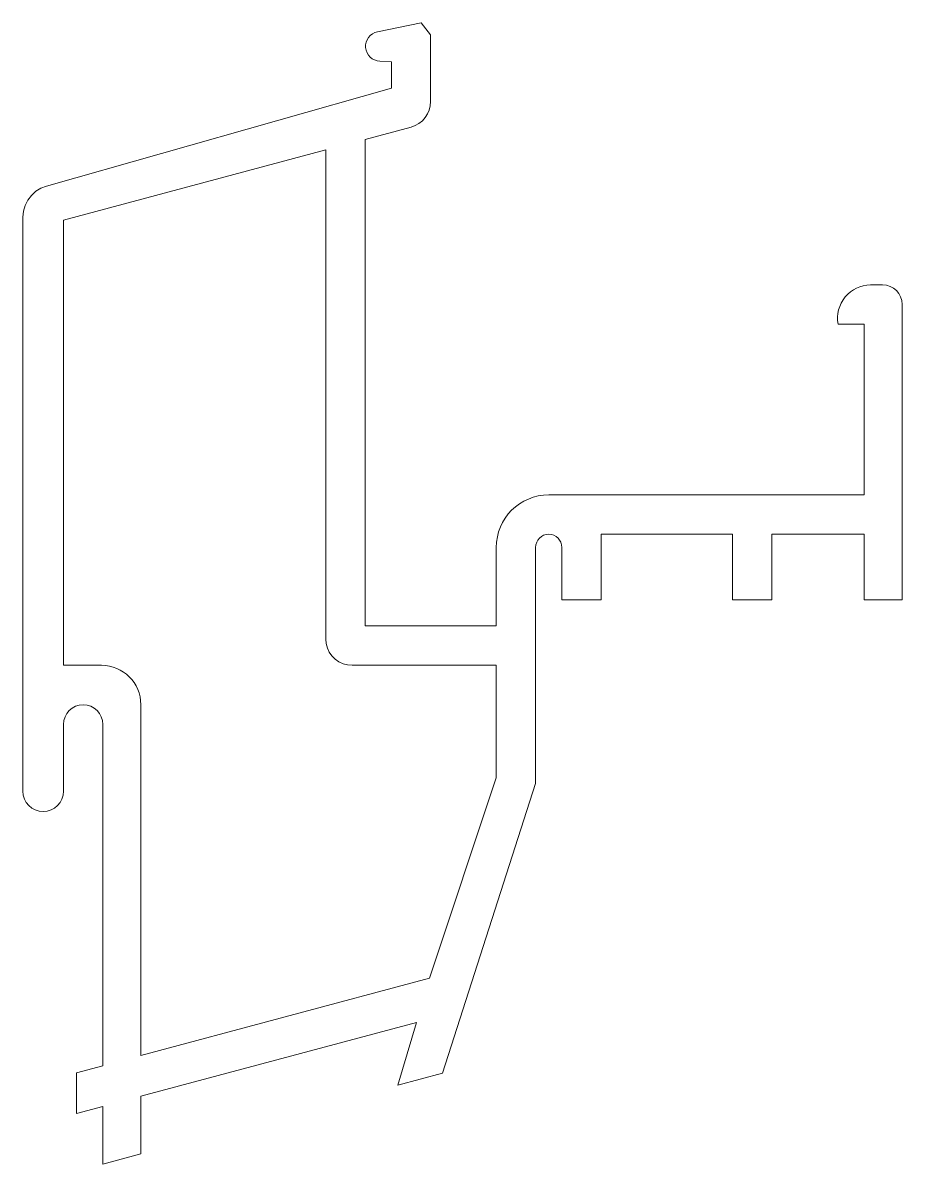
# Model space of a CAD drawing. Header units: metres. Extents: x -19.6 to 14, y -21.5 to 22.
import ezdxf

# ---------------------------------------------------------------- set-up
doc = ezdxf.new("R2010")
doc.units = ezdxf.units.M
doc.layers.add('A-DETL-GENF', color=92, linetype='Continuous', lineweight=18)

# ---------------------------------------------------------------- blocks, each defined once
blk = doc.blocks.new('31 hebo alu prof draaideur - hebo-273850-00_0 Basismaterialen')
at = {"layer": 'A-DETL-GENF'}
for p, q in [((-4.36, 21.987), (-6.033, 21.648)), ((-4.005, 21.532), (-4.36, 21.987)), ((-4.005, 18.987), (-4.005, 21.532)), ((-5.935, 20.526), (-5.5, 20.5)), ((-5.5, 20.5), (-5.5, 19.5)), ((-5.5, 19.5), (-18.646, 15.765)), ((-4.056, 18.664), (-4.017, 18.823)), ((-4.017, 18.823), (-4.005, 18.987)), ((-4.319, 18.253), (-4.209, 18.375)), ((-4.209, 18.375), (-4.121, 18.513)), ((-4.121, 18.513), (-4.056, 18.664)), ((-6.5, 17.545), (-4.746, 18.015)), ((-4.746, 18.015), (-4.591, 18.071)), ((-4.591, 18.071), (-4.448, 18.15)), ((-4.448, 18.15), (-4.319, 18.253)), ((-6.5, -1), (-6.5, 17.545)), ((-8, 17.143), (-18, 14.464)), ((-8, -1.5), (-8, 17.143)), ((-18.86, 15.684), (-19.055, 15.565)), ((-18.646, 15.765), (-18.86, 15.684)), ((-19.364, 15.23), (-19.467, 15.026)), ((-19.225, 15.412), (-19.364, 15.23)), ((-19.055, 15.565), (-19.225, 15.412)), ((-19.53, 14.806), (-19.551, 14.579)), ((-19.467, 15.026), (-19.53, 14.806)), ((-19.551, 14.579), (-19.551, -7.298)), ((-18, 14.464), (-18, -2.5)), ((13.221, 12.001), (12.767, 12.001)), ((13.974, 0), (13.974, 11.249)), ((12.522, 10.501), (11.531, 10.501)), ((11.531, 10.501), (12.522, 10.501)), ((12.522, 10.501), (12.522, 3.995)), ((12.522, 3.995), (0.5, 3.995)), ((2.5, 0), (2.5, 2.495)), ((2.5, 2.495), (7.5, 2.495)), ((7.5, 2.495), (7.5, 0)), ((9, 0), (9, 2.495)), ((9, 2.495), (12.522, 2.495)), ((12.522, 2.495), (12.522, 0)), ((-1.5, 1.995), (-1.5, -1)), ((0, -7), (0, 1.995)), ((1, 1.995), (1, 0)), ((-1.5, 0), (-1.5, -1)), ((1, 0), (2.5, 0)), ((7.5, 0), (9, 0)), ((12.522, 0), (13.974, 0)), ((-1.5, -1), (-6.5, -1)), ((-7.985, -1.674), (-8, -1.5)), ((-7.94, -1.842), (-7.985, -1.674)), ((-7.866, -2), (-7.94, -1.842)), ((-7.766, -2.143), (-7.866, -2)), ((-7.643, -2.266), (-7.766, -2.143)), ((-18, -2.5), (-16.551, -2.5)), ((-7.5, -2.366), (-7.643, -2.266)), ((-7.342, -2.44), (-7.5, -2.366)), ((-7.174, -2.485), (-7.342, -2.44)), ((-7, -2.5), (-7.174, -2.485)), ((-1.5, -2.5), (-7, -2.5)), ((-1.5, -6.783), (-1.5, -2.5)), ((-15.051, -4), (-15.051, -17.372)), ((-18, -7.298), (-18, -4.75)), ((-16.5, -4.75), (-16.5, -17.761)), ((-4.048, -14.424), (-1.5, -6.783)), ((-3.551, -18.043), (0, -7)), ((-15.051, -17.372), (-4.048, -14.424)), ((-15.051, -18.925), (-4.545, -16.11)), ((-4.545, -16.11), (-5.249, -18.498)), ((-16.5, -17.761), (-17.502, -18.029)), ((-17.502, -18.029), (-17.502, -19.582)), ((-5.249, -18.498), (-3.551, -18.043)), ((-15.051, -21.124), (-15.051, -18.925)), ((-17.502, -19.582), (-16.502, -19.314)), ((-16.502, -19.314), (-16.502, -21.513)), ((-16.502, -21.513), (-15.051, -21.124))]:
    blk.add_line(p, q, dxfattribs=at)
for centre, radius, start, end in [((-5.917, 21.093), 0.567, 101.7938, 268.1882), ((12.784, 10.728), 1.273, 90.736, 190.2682), ((13.221, 11.249), 0.753, 360, 90), ((0.5, 1.995), 2, 90, 180), ((0.5, 1.995), 0.5, 90, 180), ((0.5, 1.995), 0.5, 360, 90), ((-16.551, -4), 1.5, 360, 90), ((-17.25, -4.75), 0.75, 90.0047, 180), ((-17.25, -4.75), 0.75, 360, 89.9953), ((-18.776, -7.298), 0.776, 180, 360)]:
    blk.add_arc(centre, radius, start, end, dxfattribs=at)

msp = doc.modelspace()

# ---------------------------------------------------------------- block references
msp.add_blockref('31 hebo alu prof draaideur - hebo-273850-00_0 Basismaterialen', (0, 0))

doc.saveas('drawing.dxf')
